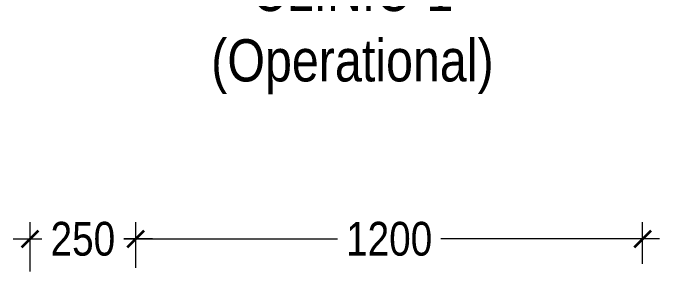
# Model space of a CAD drawing. Header units: millimetres. Extents: x 5444 to 22814, y -867569 to -857363.
# Drawn here: x 20147 to 21704, y -860718 to -860065 of the extents above; entities that cross this region are included whole.
import ezdxf
from ezdxf.lldxf.tags import DXFTag

# ---------------------------------------------------------------- set-up
doc = ezdxf.new("R2010")
doc.units = ezdxf.units.MM
doc.header["$LTSCALE"] = 40
doc.header["$PDMODE"] = 3
doc.linetypes.add('HIDDEN2', pattern=[0.1875, 0.125, -0.0625])
doc.layers.add('dimensions', color=149, linetype='Continuous', lineweight=5)
doc.layers.add('LENS_TEXT', color=31, linetype='HIDDEN2', lineweight=5)
doc.styles.get("Standard").update_dxf_attribs({"font": 'ARIALN.TTF'})
tags = doc.linetypes.add('DASHED2', pattern=[0.375, 0.25, -0.125]).pattern_tags.tags
tags[6:7] = [DXFTag(74, 4), DXFTag(75, 0), DXFTag(340, '0'), DXFTag(46, 1.0), DXFTag(50, 0.0), DXFTag(44, 0.0), DXFTag(45, 0.0)]
tags[4:5] = [DXFTag(74, 4), DXFTag(75, 0), DXFTag(340, '0'), DXFTag(46, 1.0), DXFTag(50, 0.0), DXFTag(44, 0.0), DXFTag(45, 0.0)]
doc.dimstyles.new('Working', dxfattribs={"dimscale": 0.8, "dimtxt": 100, "dimasz": 50, "dimexe": 50, "dimexo": 50, "dimgap": 25, "dimtad": 1, "dimdec": 0, "dimtxsty": 'Standard', "dimblk": 'ARCHTICK', "dimcen": 0, "dimdle": 50, "dimclrd": 250, "dimclre": 8, "dimclrt": 7, "dimazin": 3, "dimtfac": 1, "dimtdec": 0, "dimtmove": 1, "dimatfit": 3, "dimfxl": 3, "dimlwd": 5, "dimlwe": 0})

# ---------------------------------------------------------------- blocks, each defined once
blk = doc.blocks.new('_ArchTick')
at = {"const_width": 0.15}
blk.add_lwpolyline([(-0.5, -0.5), (0.5, 0.5)], dxfattribs=at)
blk = doc.blocks.new('*D125')
at = {"layer": 'Defpoints', "color": 0, "ltscale": 50, "transparency": 16777216}
for p in [(21129.88630240033, -858593.0549321929), (21636.88630240778, -861206.0549321929), (21962.34576094891, -861206.0549321929)]:
    blk.add_point(p, dxfattribs=at)
at = {"layer": 'dimensions', "color": 250, "linetype": 'DASHED2', "lineweight": 5, "ltscale": 50, "transparency": 16777216}
for p, q in [((21962.34576094891, -858553.0549321928), (21962.34576094891, -859781.0828994509)), ((21962.34576094891, -861246.0549321928), (21962.34576094891, -860018.0269649349))]:
    blk.add_line(p, q, dxfattribs=at)
at = {"layer": 'dimensions', "color": 8, "linetype": 'DASHED2', "lineweight": 0, "ltscale": 50, "transparency": 16777216}
for p, q in [((21562.34576094891, -858593.0549321929), (22002.34576094891, -858593.0549321929)), ((21676.88630240778, -861206.0549321929), (22002.34576094891, -861206.0549321929))]:
    blk.add_line(p, q, dxfattribs=at)
at = {"layer": 'dimensions', "color": 250, "lineweight": 5, "ltscale": 50, "transparency": 16777216, "xscale": 40, "yscale": 40, "zscale": 40}
for p, rotation in [((21962.34576094891, -858593.0549321929), 90), ((21962.34576094891, -861206.0549321929), 270)]:
    blk.add_blockref('_ArchTick', p, dxfattribs=dict(at, rotation=rotation))
at = {"layer": 'dimensions', "color": 7, "ltscale": 50, "transparency": 16777216, "insert": (21962.34576094866, -859899.5549321927), "char_height": 80, "attachment_point": 5, "rotation": 90, "bg_fill": 3, "box_fill_scale": 1.25, "bg_fill_color": 9, "bg_fill_true_color": 13158600, "bg_fill_transparency": 0}
blk.add_mtext('\\A1;2613', dxfattribs=at)
blk = doc.blocks.new('*D40')
at = {"layer": 'Defpoints', "color": 0, "ltscale": 50, "transparency": 16777216}
for p in [(20436.88630240405, -860600.0418401367), (20436.88630240405, -860708.0549321926), (21636.88630240032, -860699.0549321926)]:
    blk.add_point(p, dxfattribs=at)
at = {"layer": 'dimensions', "color": 8, "linetype": 'DASHED2', "lineweight": 0, "ltscale": 50, "transparency": 16777216}
for p, q in [((20436.88630240405, -860668.0549321926), (20436.88630240405, -860560.0418401367)), ((21636.88630240032, -860659.0549321926), (21636.88630240032, -860560.0418401367))]:
    blk.add_line(p, q, dxfattribs=at)
at = {"layer": 'dimensions', "color": 250, "linetype": 'DASHED2', "lineweight": 5, "ltscale": 50, "transparency": 16777216}
for p, q in [((20396.88630240405, -860600.0418401367), (20922.12504728622, -860600.0418401367)), ((21676.88630240032, -860600.0418401367), (21151.64755751815, -860600.0418401367))]:
    blk.add_line(p, q, dxfattribs=at)
at = {"layer": 'dimensions', "color": 250, "lineweight": 5, "ltscale": 50, "transparency": 16777216, "xscale": 40, "yscale": 40, "zscale": 40, "rotation": 180}
blk.add_blockref('_ArchTick', (20436.88630240405, -860600.0418401367), dxfattribs=at)
at = {"layer": 'dimensions', "color": 250, "lineweight": 5, "ltscale": 50, "transparency": 16777216, "xscale": 40, "yscale": 40, "zscale": 40}
blk.add_blockref('_ArchTick', (21636.88630240032, -860600.0418401367), dxfattribs=at)
at = {"layer": 'dimensions', "color": 7, "ltscale": 50, "transparency": 16777216, "insert": (21036.88630240219, -860600.0418401367), "char_height": 80, "attachment_point": 5, "bg_fill": 3, "box_fill_scale": 1.25, "bg_fill_color": 9, "bg_fill_true_color": 13158600, "bg_fill_transparency": 0}
blk.add_mtext('\\A1;1200', dxfattribs=at)
blk = doc.blocks.new('*D41')
at = {"layer": 'Defpoints', "color": 0, "ltscale": 50, "transparency": 16777216}
for p in [(20186.88630240405, -860600.0418401367), (20436.88630240405, -860708.0549321926), (20186.88630240405, -860717.0549321924)]:
    blk.add_point(p, dxfattribs=at)
at = {"layer": 'dimensions', "color": 8, "linetype": 'DASHED2', "lineweight": 0, "ltscale": 50, "transparency": 16777216}
for p, q in [((20186.88630240405, -860677.0549321926), (20186.88630240405, -860560.0418401367)), ((20436.88630240405, -860668.0549321926), (20436.88630240405, -860560.0418401367))]:
    blk.add_line(p, q, dxfattribs=at)
at = {"layer": 'dimensions', "color": 250, "linetype": 'DASHED2', "lineweight": 5, "ltscale": 50, "transparency": 16777216}
for p, q in [((20146.88630240405, -860600.0418401367), (20218.98043610118, -860600.0418401367)), ((20476.88630240405, -860600.0418401367), (20404.79216870692, -860600.0418401367))]:
    blk.add_line(p, q, dxfattribs=at)
at = {"layer": 'dimensions', "color": 250, "lineweight": 5, "ltscale": 50, "transparency": 16777216, "xscale": 40, "yscale": 40, "zscale": 40, "rotation": 180}
blk.add_blockref('_ArchTick', (20186.88630240405, -860600.0418401367), dxfattribs=at)
at = {"layer": 'dimensions', "color": 250, "lineweight": 5, "ltscale": 50, "transparency": 16777216, "xscale": 40, "yscale": 40, "zscale": 40}
blk.add_blockref('_ArchTick', (20436.88630240405, -860600.0418401367), dxfattribs=at)
at = {"layer": 'dimensions', "color": 7, "ltscale": 50, "transparency": 16777216, "insert": (20311.88630240405, -860600.0418401367), "char_height": 80, "attachment_point": 5, "bg_fill": 3, "box_fill_scale": 1.25, "bg_fill_color": 9, "bg_fill_true_color": 13158600, "bg_fill_transparency": 0}
blk.add_mtext('\\A1;250', dxfattribs=at)

msp = doc.modelspace()

# ---------------------------------------------------------------- dimensions: what is measured, and where the dimension line sits
at = {"layer": 'dimensions', "color": 3, "ltscale": 50, "true_color": 0x15f609}
dim = msp.add_linear_dim(base=(21962.34576094891, -861206.0549321929), p1=(21129.88630240032, -858593.0549321926), p2=(21636.88630240777, -861206.0549321924), angle=90, dimstyle='Working', override={"dimfxl": 500, "dimfxlon": 1, "dimtfill": 1, "dimarcsym": 1}, dxfattribs=at)
dim.commit()
dim.dimension.update_dxf_attribs({"geometry": '*D125', "text_midpoint": (21962.34576094866, -859899.5549321927)})

# ---------------------------------------------------------------- next in the draw order: texts
at = {"layer": 'LENS_TEXT', "linetype": 'Continuous', "ltscale": 3, "insert": (20949.93799865612, -860108.4689978464), "char_height": 100, "attachment_point": 5}
msp.add_mtext_dynamic_manual_height_columns('\\pxqc;CLINIC-1\\P(Operational)', width=551.3633720930231, gutter_width=0.9999999999999992, heights=[0], dxfattribs=at)

# ---------------------------------------------------------------- next in the draw order: dimensions: what is measured, and where the dimension line sits
at = {"layer": 'dimensions', "color": 3, "ltscale": 50, "true_color": 0x15f609}
dim = msp.add_linear_dim(base=(20436.88630240405, -860600.0418401367), p1=(21636.88630240032, -860699.0549321926), p2=(20436.88630240405, -860708.0549321926), dimstyle='Working', override={"dimfxl": 500, "dimfxlon": 1, "dimtfill": 1, "dimarcsym": 1}, dxfattribs=at)
dim.commit()
dim.dimension.update_dxf_attribs({"geometry": '*D40', "text_midpoint": (21036.88630240219, -860600.0418401367)})

# ---------------------------------------------------------------- next in the draw order: dimensions: what is measured, and where the dimension line sits
dim = msp.add_linear_dim(base=(20186.88630240405, -860600.0418401367), p1=(20436.88630240405, -860708.0549321926), p2=(20186.88630240405, -860717.0549321924), dimstyle='Working', override={"dimfxl": 500, "dimfxlon": 1, "dimtfill": 1, "dimarcsym": 1}, dxfattribs=at)
dim.commit()
dim.dimension.update_dxf_attribs({"geometry": '*D41', "text_midpoint": (20311.88630240405, -860600.0418401367)})

doc.saveas('drawing.dxf')
